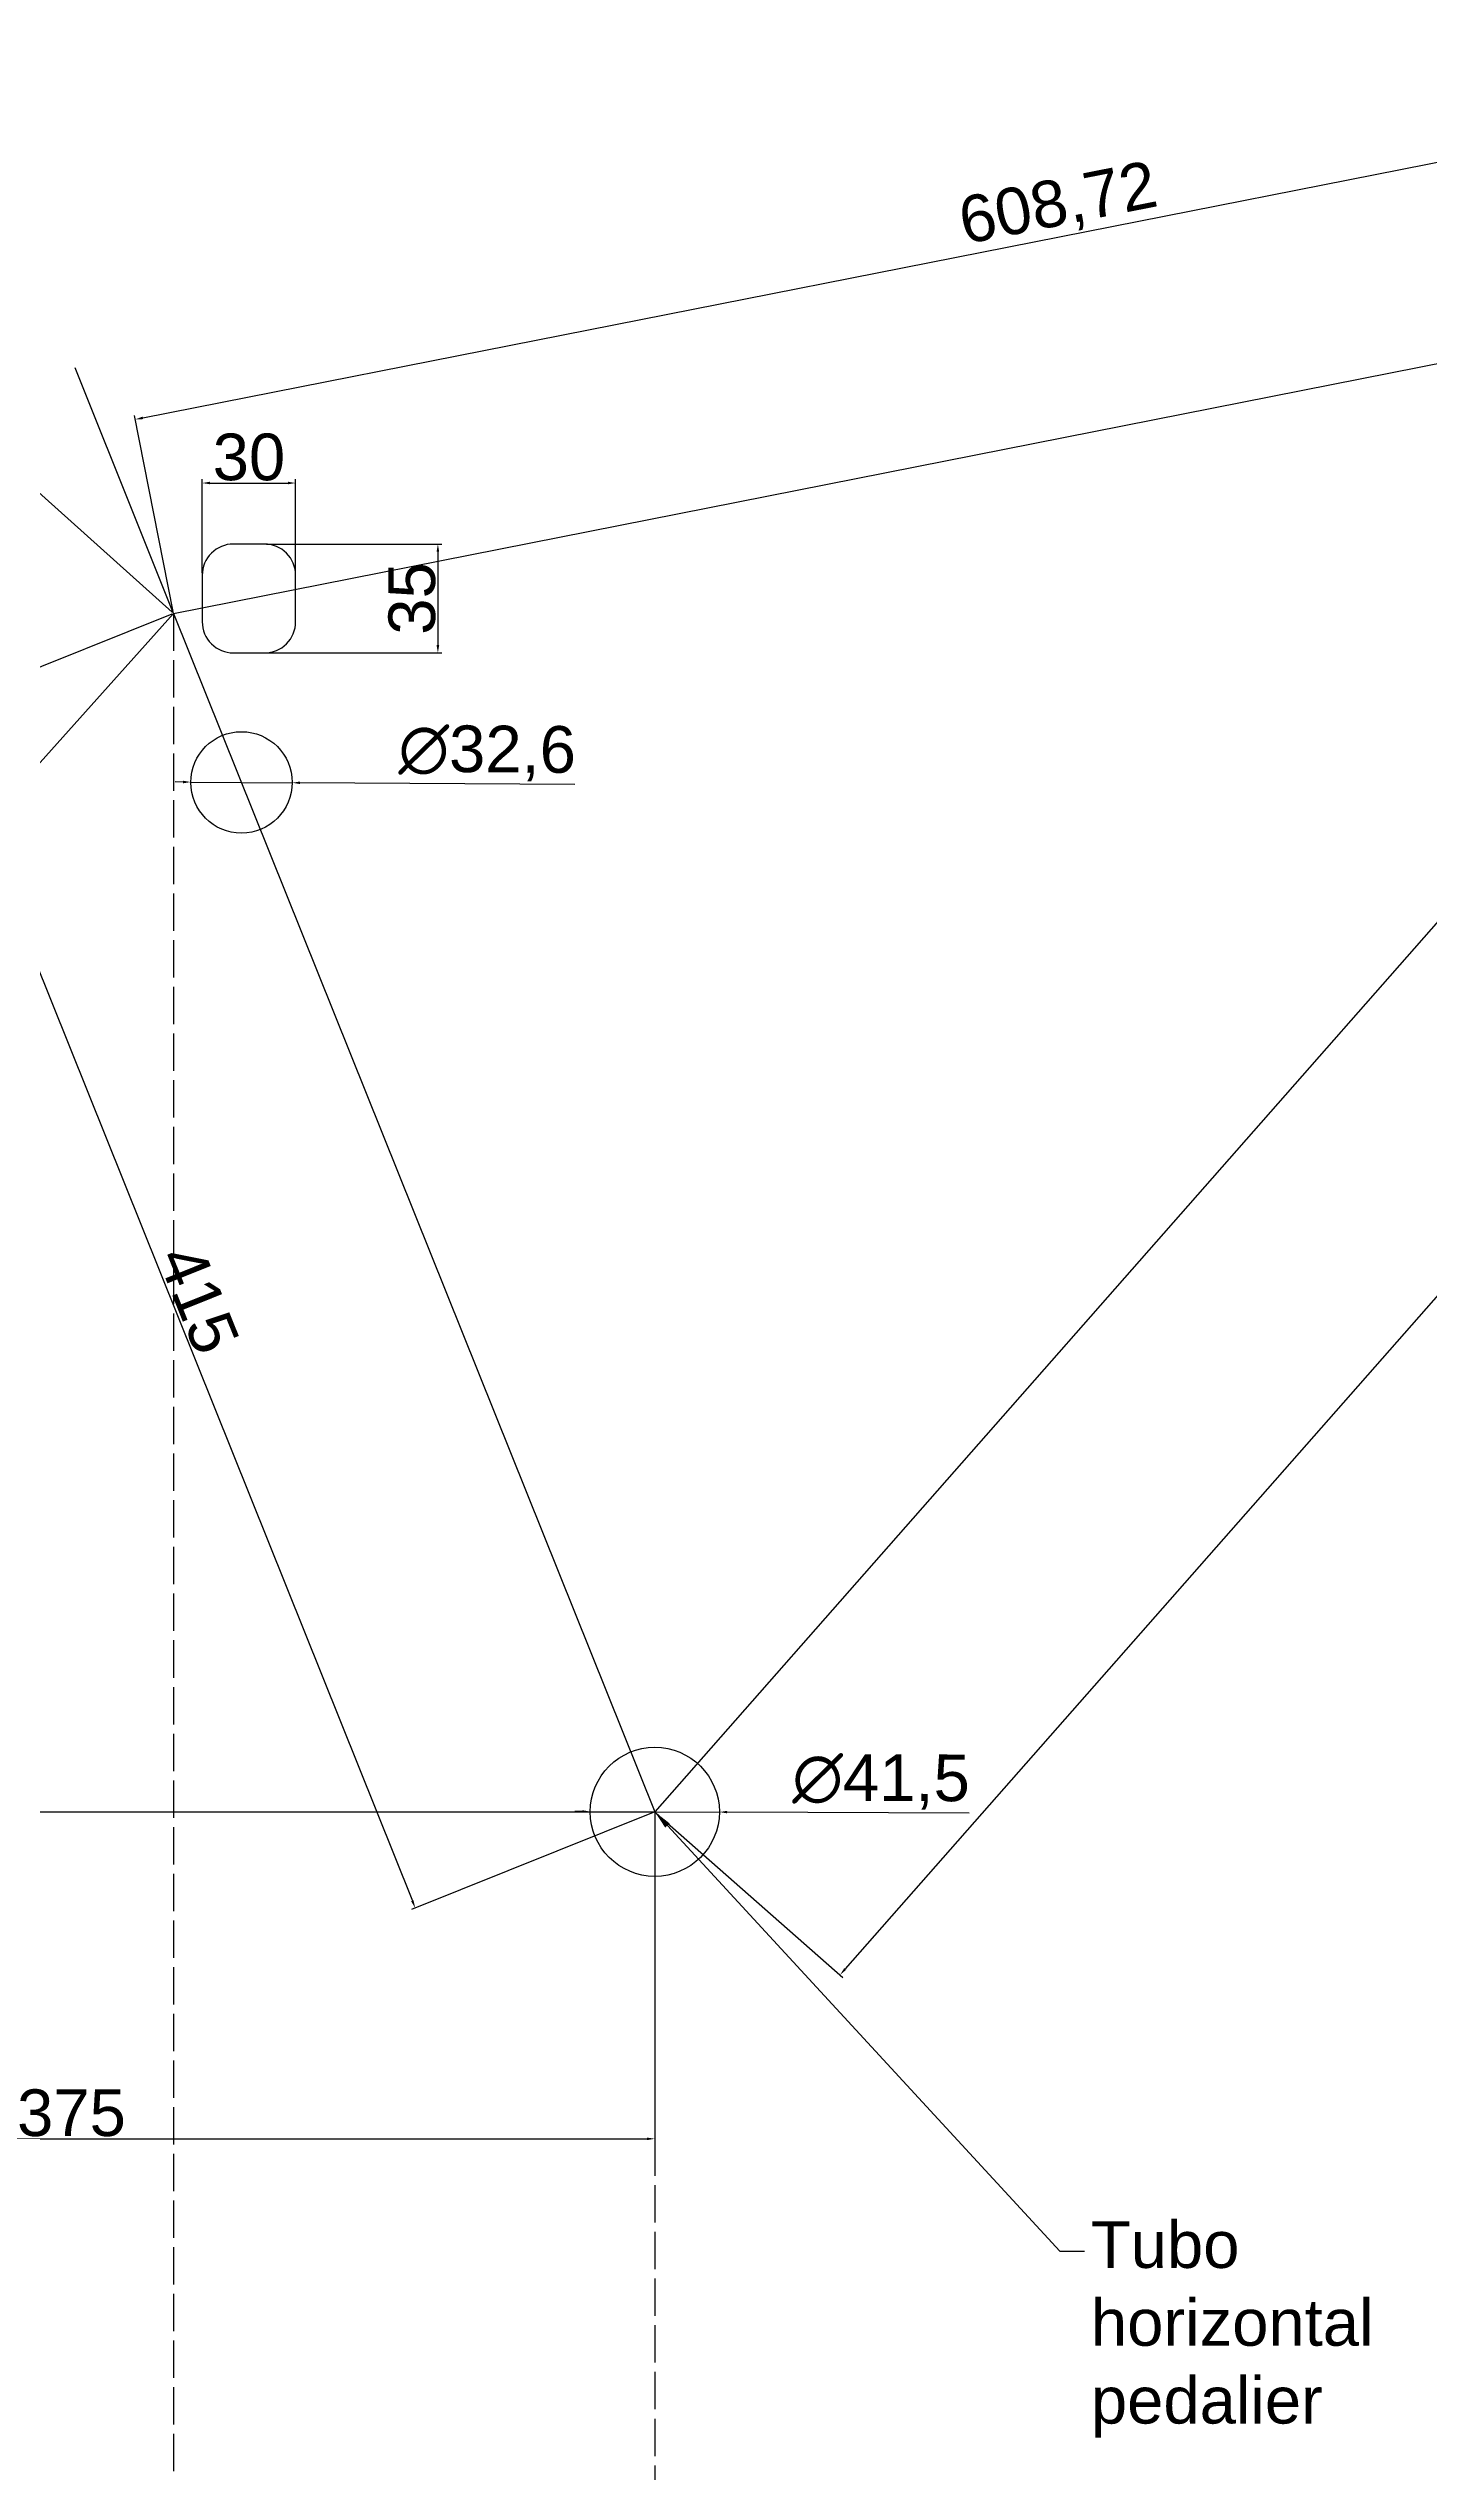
# Model space of a CAD drawing. Header units: millimetres. Extents: x -296 to 1613, y -870 to 575.
# Drawn here: x 283 to 727, y -243 to 535 of the extents above; entities that cross this region are included whole.
import ezdxf
from ezdxf import colors
from ezdxf.entities.mleader import LeaderData, LeaderLine
from ezdxf.math import Vec2, Vec3

# ---------------------------------------------------------------- set-up
doc = ezdxf.new("R2010")
doc.units = ezdxf.units.MM
doc.linetypes.add('ACAD_ISO02W100', pattern=[15, 12, -3])
doc.layers.get('0').update_dxf_attribs({"true_color": 0xc2ced6})
doc.layers.add('No visibles', color=7, linetype='ACAD_ISO02W100', true_color=0x6bfa85)
doc.styles.get("Standard").update_dxf_attribs({"font": 'arial.ttf', "height": 15})
doc.dimstyles.new('ISO-25', dxfattribs={"dimtxt": 2.5, "dimasz": 2.5, "dimexe": 1.25, "dimexo": 0.625, "dimtad": 1, "dimtxsty": 'Standard', "dimcen": 2.5, "dimadec": 0, "dimazin": 0, "dimtfac": 1, "dimtmove": 0, "dimatfit": 3, "dimfxl": 1, "dimarcsym": 0})

# ---------------------------------------------------------------- blocks, each defined once
blk = doc.blocks.new('*D2')
at = {"color": 0, "lineweight": -2, "transparency": 16777216}
for p, q in [((313.73, 416.62), (906.01, 533.61)), ((920.65, 472.37), (908.22, 535.32)), ((323.47, 354.41), (311.04, 417.36))]:
    blk.add_line(p, q, dxfattribs=at)
at = {"color": 0, "transparency": 16777216}
for points in [[(905.93, 534.02), (906.09, 533.2), (908.46, 534.09)], [(313.65, 417.03), (313.81, 416.21), (311.28, 416.13)]]:
    blk.add_solid(points, dxfattribs=at)
at = {"layer": 'Defpoints', "color": 0, "transparency": 16777216}
for p in [(908.46, 534.09), (920.77, 471.76, -216.05), (323.59, 353.8, -216.05)]:
    blk.add_point(p, dxfattribs=at)
at = {"color": 0, "transparency": 16777216, "insert": (608, 484.57), "char_height": 15, "attachment_point": 5, "rotation": 11.17369}
blk.add_mtext('608,72', dxfattribs=at)
blk = doc.blocks.new('*D3')
at = {"color": 0, "lineweight": -2, "transparency": 16777216}
for p, q in [((921.24, 471.35), (981.25, 418.56)), ((978.66, 417.5), (539.44, -81.81)), ((478.72, -31.72), (538.73, -84.51))]:
    blk.add_line(p, q, dxfattribs=at)
at = {"color": 0, "transparency": 16777216}
for points in [[(978.35, 417.78), (978.98, 417.23), (980.32, 419.38)], [(539.13, -81.53), (539.76, -82.08), (537.79, -83.68)]]:
    blk.add_solid(points, dxfattribs=at)
at = {"layer": 'Defpoints', "color": 0, "transparency": 16777216}
for p in [(920.77, 471.76, -216.05), (478.25, -31.3, -216.05), (537.79, -83.68)]:
    blk.add_point(p, dxfattribs=at)
at = {"color": 0, "transparency": 16777216, "insert": (752.84, 173.32), "char_height": 15, "attachment_point": 5, "rotation": 48.66346}
blk.add_mtext('670', dxfattribs=at)
blk = doc.blocks.new('*D4')
at = {"color": 0, "lineweight": -2, "transparency": 16777216}
for p, q in [((-20.69, 61.43), (276.32, 392.81)), ((323.13, 354.22), (277.06, 395.51)), ((22.78, 19.11), (-23.28, 60.4))]:
    blk.add_line(p, q, dxfattribs=at)
at = {"color": 0, "transparency": 16777216}
for points in [[(276.01, 393.09), (276.63, 392.53), (277.99, 394.67)], [(-21, 61.71), (-20.37, 61.15), (-22.35, 59.57)]]:
    blk.add_solid(points, dxfattribs=at)
at = {"layer": 'Defpoints', "color": 0, "transparency": 16777216}
for p in [(277.99, 394.67), (323.59, 353.8, -216.05), (23.25, 18.7, -216.05)]:
    blk.add_point(p, dxfattribs=at)
at = {"color": 0, "transparency": 16777216, "insert": (121.65, 232.65), "char_height": 15, "attachment_point": 5, "rotation": 48.13138}
blk.add_mtext('450', dxfattribs=at)
blk = doc.blocks.new('*D6')
at = {"color": 0, "lineweight": -2, "transparency": 16777216}
for p, q in [((103.25, -31.93), (103.25, -137.63)), ((478.25, -31.93), (478.25, -137.63)), ((105.75, -136.38), (475.75, -136.38))]:
    blk.add_line(p, q, dxfattribs=at)
at = {"color": 0, "transparency": 16777216}
for points in [[(105.75, -135.97), (105.75, -136.8), (103.25, -136.38)], [(475.75, -135.97), (475.75, -136.8), (478.25, -136.38)]]:
    blk.add_solid(points, dxfattribs=at)
at = {"layer": 'Defpoints', "color": 0, "transparency": 16777216}
for p in [(103.25, -31.3, -216.05), (478.25, -31.3, -216.05), (478.25, -136.38)]:
    blk.add_point(p, dxfattribs=at)
at = {"color": 0, "transparency": 16777216, "insert": (290.75, -128.1), "char_height": 15, "attachment_point": 5}
blk.add_mtext('375', dxfattribs=at)
blk = doc.blocks.new('*D8')
at = {"color": 0, "lineweight": -2, "transparency": 16777216}
for p, q in [((323.01, 353.57), (245.43, 322.41)), ((247.52, 320.56), (400.32, -59.91)), ((477.67, -31.54), (400.09, -62.69))]:
    blk.add_line(p, q, dxfattribs=at)
at = {"color": 0, "transparency": 16777216}
for points in [[(247.91, 320.71), (247.14, 320.4), (246.59, 322.88)], [(400.7, -59.75), (399.93, -60.06), (401.25, -62.23)]]:
    blk.add_solid(points, dxfattribs=at)
at = {"layer": 'Defpoints', "color": 0, "transparency": 16777216}
for p in [(323.59, 353.8, -216.05), (478.25, -31.3, -216.05), (401.25, -62.23)]:
    blk.add_point(p, dxfattribs=at)
at = {"color": 0, "transparency": 16777216, "insert": (331.61, 133.41), "char_height": 15, "attachment_point": 5, "rotation": 291.88049}
blk.add_mtext('415', dxfattribs=at)
blk = doc.blocks.new('*D16')
at = {"color": 0, "lineweight": -2, "transparency": 16777216}
for p, q in [((353.43, 376.08), (409.78, 376.08)), ((408.53, 373.58), (408.53, 343.58)), ((353.43, 341.08), (409.78, 341.08))]:
    blk.add_line(p, q, dxfattribs=at)
at = {"color": 0, "transparency": 16777216}
for points in [[(408.11, 373.58), (408.94, 373.58), (408.53, 376.08)], [(408.11, 343.58), (408.94, 343.58), (408.53, 341.08)]]:
    blk.add_solid(points, dxfattribs=at)
at = {"layer": 'Defpoints', "color": 0, "transparency": 16777216}
for p in [(352.8, 376.08, -216.05), (352.8, 341.08, -216.05), (408.53, 341.08)]:
    blk.add_point(p, dxfattribs=at)
at = {"color": 0, "transparency": 16777216, "insert": (400.24, 358.58), "char_height": 15, "attachment_point": 5, "rotation": 90}
blk.add_mtext('35', dxfattribs=at)
blk = doc.blocks.new('*D17')
at = {"color": 0, "lineweight": -2, "transparency": 16777216}
for p, q in [((332.8, 366.71), (332.8, 396.93)), ((335.3, 395.68), (360.3, 395.68)), ((362.8, 366.71), (362.8, 396.93))]:
    blk.add_line(p, q, dxfattribs=at)
at = {"color": 0, "transparency": 16777216}
for points in [[(335.3, 396.1), (335.3, 395.27), (332.8, 395.68)], [(360.3, 396.1), (360.3, 395.27), (362.8, 395.68)]]:
    blk.add_solid(points, dxfattribs=at)
at = {"layer": 'Defpoints', "color": 0, "transparency": 16777216}
for p in [(362.8, 395.68), (332.8, 366.08, -216.05), (362.8, 366.08, -216.05)]:
    blk.add_point(p, dxfattribs=at)
at = {"color": 0, "transparency": 16777216, "insert": (347.8, 403.97), "char_height": 15, "attachment_point": 5}
blk.add_mtext('30', dxfattribs=at)
blk = doc.blocks.new('*D19')
at = {"color": 0, "lineweight": -2, "transparency": 16777216}
for p, q in [((326.61, 299.61), (324.11, 299.63)), ((329.1, 299.59), (361.7, 299.37)), ((452.59, 298.76), (364.2, 299.36))]:
    blk.add_line(p, q, dxfattribs=at)
at = {"color": 0, "transparency": 16777216}
for points in [[(326.61, 300.03), (326.6, 299.19), (329.1, 299.59)], [(364.21, 299.77), (364.2, 298.94), (361.7, 299.37)]]:
    blk.add_solid(points, dxfattribs=at)
at = {"layer": 'Defpoints', "color": 0, "transparency": 16777216}
for p in [(329.1, 299.59, -216.05), (361.7, 299.37, -216.05)]:
    blk.add_point(p, dxfattribs=at)
at = {"color": 0, "transparency": 16777216, "insert": (424.39, 308.84), "char_height": 15, "attachment_point": 5, "rotation": 359.61379}
blk.add_mtext('∅32,6', dxfattribs=at)
blk = doc.blocks.new('*D30')
at = {"color": 0, "lineweight": -2, "transparency": 16777216}
for p, q in [((455, -31.22), (452.5, -31.21)), ((457.5, -31.23), (499, -31.38)), ((579.28, -31.69), (501.5, -31.39))]:
    blk.add_line(p, q, dxfattribs=at)
at = {"color": 0, "transparency": 16777216}
for points in [[(455, -30.8), (455, -31.63), (457.5, -31.23)], [(501.5, -30.98), (501.5, -31.81), (499, -31.38)]]:
    blk.add_solid(points, dxfattribs=at)
at = {"layer": 'Defpoints', "color": 0, "transparency": 16777216}
for p in [(457.5, -31.23, -216.05), (499, -31.38, -216.05)]:
    blk.add_point(p, dxfattribs=at)
at = {"color": 0, "transparency": 16777216, "insert": (550.99, -21.7), "char_height": 15, "attachment_point": 5, "rotation": 359.78244}
blk.add_mtext('∅41,5', dxfattribs=at)

msp = doc.modelspace()

# ---------------------------------------------------------------- linework, layer by layer
for p, q in [((323.591, 353.8, -216.049), (920.772, 471.76, -216.049)), ((920.772, 471.76, -216.049), (478.25, -31.305, -216.049)), ((312.411, 381.639, -216.049), (291.914, 432.677, -216.049)), ((323.591, 353.8, -216.049), (312.411, 381.639, -216.049)), ((23.25, 18.695, -216.049), (323.591, 353.8, -216.049)), ((323.591, 353.8, -216.049), (478.25, -31.305, -216.049)), ((103.25, -31.305, -216.049), (478.25, -31.305, -216.049))]:
    msp.add_line(p, q)
at = {"elevation": -216.049}
msp.add_lwpolyline([(362.804, 351.083), (362.804, 366.083, 0.4142136), (352.804, 376.083), (342.804, 376.083, 0.4142136), (332.804, 366.083), (332.804, 351.083, 0.4142136), (342.804, 341.083), (352.804, 341.083, 0.4142136)], format="xyb", close=True, dxfattribs=at)
for centre, radius in [((345.405, 299.483, -216.049), 16.3), ((478.25, -31.305, -216.049), 20.75)]:
    msp.add_circle(centre, radius)
at = {"layer": 'No visibles'}
for p, q in [((323.591, 353.8, -216.049), (323.591, -454.62, -216.049)), ((478.25, -31.305, -216.049), (478.25, -493.169, -216.049))]:
    msp.add_line(p, q, dxfattribs=at)

# ---------------------------------------------------------------- dimensions: what is measured, and where the dimension line sits
for p1, p2, distance, picture, middle in [((323.591, 353.8, -216.049), (920.772, 471.76, -216.049), 63.539, '*D2', (608, 484.571)), ((920.772, 471.76, -216.049), (478.25, -31.305, -216.049), 79.303, '*D3', (752.835, 173.321)), ((23.25, 18.695, -216.049), (323.591, 353.8, -216.049), 61.239, '*D4', (121.648, 232.649)), ((323.591, 353.8, -216.049), (478.25, -31.305, -216.049), -82.978, '*D8', (331.606, 133.411))]:
    dim = msp.add_aligned_dim(p1=p1, p2=p2, distance=distance, dimstyle='ISO-25')
    dim.commit()
    dim.dimension.update_dxf_attribs({"geometry": picture, "text_midpoint": middle})
for base, p1, p2, picture, middle in [((362.804, 395.685), (332.804, 366.083, -216.049), (362.804, 366.083, -216.049), '*D17', (347.804, 403.973)), ((478.25, -136.384), (103.25, -31.305, -216.049), (478.25, -31.305, -216.049), '*D6', (290.75, -128.096))]:
    dim = msp.add_linear_dim(base=base, p1=p1, p2=p2, dimstyle='ISO-25')
    dim.commit()
    dim.dimension.update_dxf_attribs({"geometry": picture, "text_midpoint": middle})
dim = msp.add_linear_dim(base=(408.527, 341.083), p1=(352.804, 376.083, -216.049), p2=(352.804, 341.083, -216.049), angle=90, dimstyle='ISO-25')
dim.commit()
dim.dimension.update_dxf_attribs({"geometry": '*D16', "text_midpoint": (400.238, 358.583)})
for p1, p2, picture, middle in [((329.105, 299.593, -216.049), (361.704, 299.373, -216.049), '*D19', (424.327, 298.951)), ((457.5, -31.226, -216.049), (498.999, -31.384, -216.049), '*D30', (550.955, -31.581))]:
    dim = msp.add_diameter_dim_2p(p1=p1, p2=p2, dimstyle='ISO-25')
    dim.commit()
    dim.dimension.update_dxf_attribs({"geometry": picture, "text_midpoint": middle, "dimtype": 163})

# ---------------------------------------------------------------- leaders
ml = msp.add_multileader_mtext('Standard')
ml.set_content('Tubo horizontal pedalier', color=256)
ml.set_leader_properties()
ml.build(insert=Vec2(0, 0))
ml.multileader.update_dxf_attribs({"arrow_head_size": 6})
ctx = ml.context
ctx.base_point, ctx.char_height, ctx.arrow_head_size, ctx.plane_origin = Vec3(616.404, -172.447, -216.049), 15, 6, Vec3(478.25, -31.305, -216.049)
notes = []
notes.append((ctx, [(0, (1, 1, 0), (608.404, -172.447, -216.049), (1, 0), 8, [(0, [(478.25, -31.305, -216.049)], 0, [])])]))
ctx.mtext.insert, ctx.mtext.width, ctx.mtext.flow_direction = Vec3(618.404, -162.865, -216.049), 12.35101, 5
for ctx, leaders in notes:
    for number, flags, end, landing, length, lines in leaders:
        leader = LeaderData()
        leader.index, (leader.has_last_leader_line, leader.has_dogleg_vector, leader.attachment_direction) = number, flags
        leader.last_leader_point, leader.dogleg_vector, leader.dogleg_length = Vec3(end), Vec3(landing), length
        for number, points, colour, breaks in lines:
            line = LeaderLine()
            line.index, line.vertices, line.color, line.breaks = number, Vec3.list(points), colors.encode_raw_color(colour), breaks
            leader.lines.append(line)
        ctx.leaders.append(leader)

doc.saveas('drawing.dxf')
